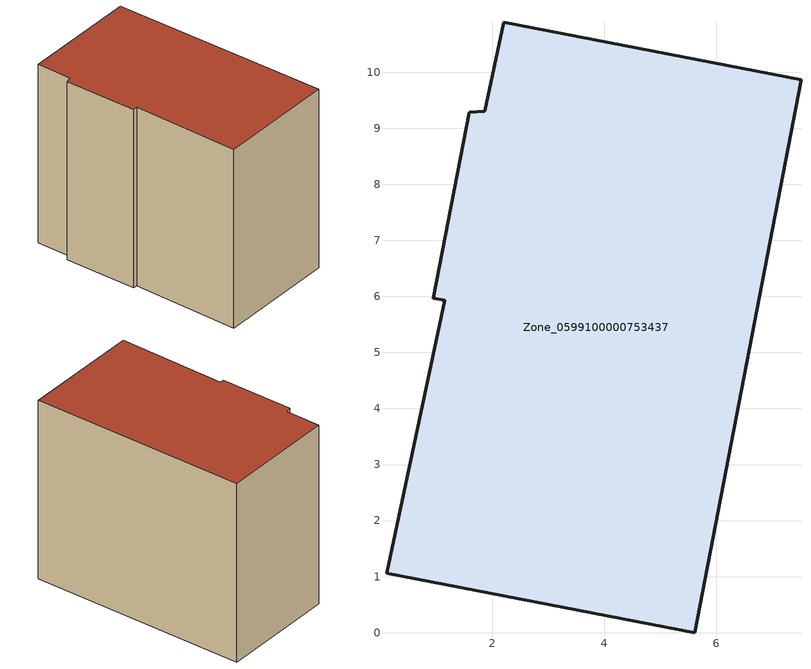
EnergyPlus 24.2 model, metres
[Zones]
Zone_0599100000753437
 floor ground (C_G): 2.2,10.89 7.51,9.87 5.61,0 0.12,1.06 1.15,5.93 0.95,5.96 1.59,9.28 1.87,9.3 z0
 wall outside (C_F): 1.15,5.93 0.12,1.06 5.61,0 7.51,9.87 2.2,10.89 1.87,9.3 1.59,9.28 0.95,5.96 1.15,5.93 z0:8.54
 roof outside (C_R): 7.51,9.87 2.2,10.89 1.87,9.3 1.59,9.28 0.95,5.96 1.15,5.93 0.12,1.06 5.61,0 z8.54
[BUILDING]
Pand.0599100000753437: North Axis=0; Terrain=City; Loads Convergence Tolerance Value=0.04; Temperature Convergence Tolerance Value=0.4; Solar Distribution=FullExterior; Maximum Number of Warmup Days=25; Minimum Number of Warmup Days=1
[Site:Location]
Rotterdam.The.Hague.AP_ZH_NLD Design_Conditions: Latitude=51.96; Longitude=4.45; Time Zone=1; Elevation=-4.5
[SITE:GROUNDTEMPERATURE:BUILDINGSURFACE]
18, 18, 18, 18, 18, 18, 18, 18, 18, 18, 18, 18
[MATERIAL] Thermal Absorptance=0.9; Solar Absorptance=0.7; Visible Absorptance=0.7
Name | Roughness | Thickness | Conductivity | Density | Specific Heat
G.TC.2006-2014 | MediumSmooth | 0.15 | 0.06 | 540 | 1210
F.TC.2006-2014 | Rough | 0.3 | 0.12 | 1920 | 840
R.TC.2006-2014 | MediumRough | 0.2 | 0.08 | 1500 | 1000
[CONSTRUCTION]
C_G: G.TC.2006-2014
C_F: F.TC.2006-2014
C_R: R.TC.2006-2014
[ZONE]
Zone_0599100000753437: Type=1; Multiplier=1; Ceiling Height=Autocalculate; Volume=Autocalculate; Floor Area=autocalculate; Part of Total Floor Area=Yes
[ZONEINFILTRATION:DESIGNFLOWRATE]
Infil_Zone_0599100000753437: Zone or ZoneList or Space or SpaceList=Zone_0599100000753437; Schedule=AlwaysOn; Design Flow Rate Calculation Method=Flow/Area; Flow Rate per Floor Area=0.0015; Constant Term Coefficient=1; Temperature Term Coefficient=0; Velocity Term Coefficient=0; Velocity Squared Term Coefficient=0
[HVACTEMPLATE:ZONE:IDEALLOADSAIRSYSTEM]
Zone_0599100000753437: Maximum Heating Supply Air Temperature=50; Minimum Cooling Supply Air Temperature=13; Maximum Heating Supply Air Humidity Ratio=0.0156; Minimum Cooling Supply Air Humidity Ratio=0.0077; Heating Limit=NoLimit; Cooling Limit=NoLimit; Dehumidification Control Type=ConstantSensibleHeatRatio; Cooling Sensible Heat Ratio=0.7; Dehumidification Setpoint=60; Humidification Control Type=None; Humidification Setpoint=30; Outdoor Air Method=None; Outdoor Air Flow Rate per Person=0.00944; Outdoor Air Flow Rate per Zone Floor Area=0; Outdoor Air Flow Rate per Zone=0; Demand Controlled Ventilation Type=None; Outdoor Air Economizer Type=NoEconomizer; Heat Recovery Type=None; Sensible Heat Recovery Effectiveness=0.7; Latent Heat Recovery Effectiveness=0.65
[ZONECONTROL:THERMOSTAT]
ThermostatControl_Zone_0599100000753437: Zone or ZoneList=Zone_0599100000753437; Control Type Schedule=DualSetpointControlType; Control 1=Thermostat_Zone_0599100000753437; Temperature Difference Between Cutout And Setpoint=0
[THERMOSTATSETPOINT:DUALSETPOINT]
Thermostat_Zone_0599100000753437: Heating Setpoint Temperature Schedule=HeatingSetpoint_Zone_0599100000753437; Cooling Setpoint Temperature Schedule=CoolingSetpoint_Zone_0599100000753437
[SCHEDULE:COMPACT]
HeatingSetpoint_Zone_0599100000753437: Through: 12/31, For: AllDays, Until: 24:00, 21
CoolingSetpoint_Zone_0599100000753437: Through: 12/31, For: AllDays, Until: 24:00, 24
DualSetpointControlType: Through: 12/31, For: AllDays, Until: 24:00, 4
AlwaysOn: Through: 12/31, For: AllDays, Until: 24:00, 1
